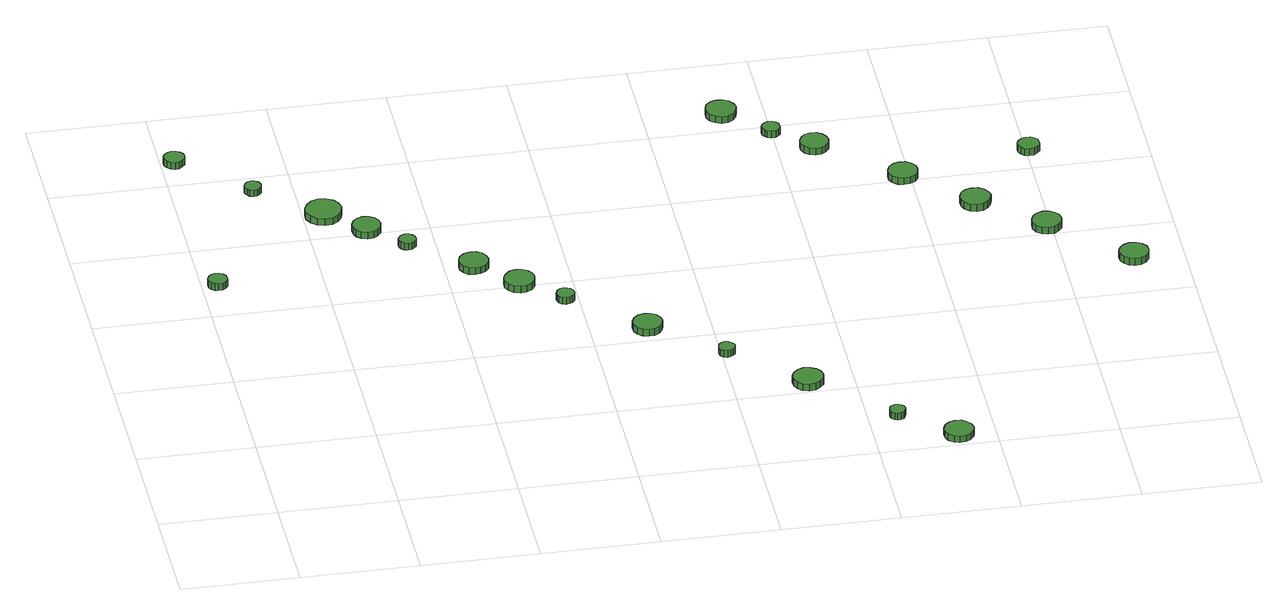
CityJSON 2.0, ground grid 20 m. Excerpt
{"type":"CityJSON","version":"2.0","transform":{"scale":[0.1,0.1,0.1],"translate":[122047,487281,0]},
"CityObjects":{
"tree1":{"type":"SolitaryVegetationObject","attributes":{"function":"something"},"geometry":[{"type":"MultiSurface","lod":"1","boundaries":[[[0,1,2,3,4,5,6,7,8,9,10,11,12,13,14]],[[15,16,17,18,19,20,21,22,23,24,25,26,27,28,29]],[[0,29,28,1]],[[1,28,27,2]],[[2,27,26,3]],[[3,26,25,4]],[[4,25,24,5]],[[5,24,23,6]],[[6,23,22,7]],[[7,22,21,8]],[[8,21,20,9]],[[9,20,19,10]],[[10,19,18,11]],[[11,18,17,12]],[[12,17,16,13]],[[13,16,15,14]],[[14,15,29,0]]]}]},
"tree2":{"type":"SolitaryVegetationObject","attributes":{"function":"something"},"geometry":[{"type":"MultiSurface","lod":"1","boundaries":[[[30,31,32,33,34,35,36,37,38,39,40,41,42,43,44]],[[45,46,47,48,49,50,51,52,53,54,55,56,57,58,59]],[[30,59,58,31]],[[31,58,57,32]],[[32,57,56,33]],[[33,56,55,34]],[[34,55,54,35]],[[35,54,53,36]],[[36,53,52,37]],[[37,52,51,38]],[[38,51,50,39]],[[39,50,49,40]],[[40,49,48,41]],[[41,48,47,42]],[[42,47,46,43]],[[43,46,45,44]],[[44,45,59,30]]]}]},
"tree3":{"type":"SolitaryVegetationObject","attributes":{"function":"something"},"geometry":[{"type":"MultiSurface","lod":"1","boundaries":[[[60,61,62,63,64,65,66,67,68,69,70,71,72,73,74]],[[75,76,77,78,79,80,81,82,83,84,85,86,87,88,89]],[[60,89,88,61]],[[61,88,87,62]],[[62,87,86,63]],[[63,86,85,64]],[[64,85,84,65]],[[65,84,83,66]],[[66,83,82,67]],[[67,82,81,68]],[[68,81,80,69]],[[69,80,79,70]],[[70,79,78,71]],[[71,78,77,72]],[[72,77,76,73]],[[73,76,75,74]],[[74,75,89,60]]]}]},
"tree4":{"type":"SolitaryVegetationObject","attributes":{"function":"something"},"geometry":[{"type":"MultiSurface","lod":"1","boundaries":[[[90,91,92,93,94,95,96,97,98,99,100,101,102,103,104]],[[105,106,107,108,109,110,111,112,113,114,115,116,117,118,119]],[[90,119,118,91]],[[91,118,117,92]],[[92,117,116,93]],[[93,116,115,94]],[[94,115,114,95]],[[95,114,113,96]],[[96,113,112,97]],[[97,112,111,98]],[[98,111,110,99]],[[99,110,109,100]],[[100,109,108,101]],[[101,108,107,102]],[[102,107,106,103]],[[103,106,105,104]],[[104,105,119,90]]]}]},
"tree5":{"type":"SolitaryVegetationObject","attributes":{"function":"something"},"geometry":[{"type":"MultiSurface","lod":"1","boundaries":[[[120,121,122,123,124,125,126,127,128,129,130,131,132,133,134]],[[135,136,137,138,139,140,141,142,143,144,145,146,147,148,149]],[[120,149,148,121]],[[121,148,147,122]],[[122,147,146,123]],[[123,146,145,124]],[[124,145,144,125]],[[125,144,143,126]],[[126,143,142,127]],[[127,142,141,128]],[[128,141,140,129]],[[129,140,139,130]],[[130,139,138,131]],[[131,138,137,132]],[[132,137,136,133]],[[133,136,135,134]],[[134,135,149,120]]]}]},
"tree6":{"type":"SolitaryVegetationObject","attributes":{"function":"something"},"geometry":[{"type":"MultiSurface","lod":"1","boundaries":[[[150,151,152,153,154,155,156,157,158,159,160,161,162,163,164]],[[165,166,167,168,169,170,171,172,173,174,175,176,177,178,179]],[[150,179,178,151]],[[151,178,177,152]],[[152,177,176,153]],[[153,176,175,154]],[[154,175,174,155]],[[155,174,173,156]],[[156,173,172,157]],[[157,172,171,158]],[[158,171,170,159]],[[159,170,169,160]],[[160,169,168,161]],[[161,168,167,162]],[[162,167,166,163]],[[163,166,165,164]],[[164,165,179,150]]]}]},
"tree7":{"type":"SolitaryVegetationObject","attributes":{"function":"something"},"geometry":[{"type":"MultiSurface","lod":"1","boundaries":[[[180,181,182,183,184,185,186,187,188,189,190,191,192,193,194]],[[195,196,197,198,199,200,201,202,203,204,205,206,207,208,209]],[[180,209,208,181]],[[181,208,207,182]],[[182,207,206,183]],[[183,206,205,184]],[[184,205,204,185]],[[185,204,203,186]],[[186,203,202,187]],[[187,202,201,188]],[[188,201,200,189]],[[189,200,199,190]],[[190,199,198,191]],[[191,198,197,192]],[[192,197,196,193]],[[193,196,195,194]],[[194,195,209,180]]]}]},
"tree8":{"type":"SolitaryVegetationObject","attributes":{"function":"something"},"geometry":[{"type":"MultiSurface","lod":"1","boundaries":[[[210,211,212,213,214,215,216,217,218,219,220,221,222,223,224]],[[225,226,227,228,229,230,231,232,233,234,235,236,237,238,239]],[[210,239,238,211]],[[211,238,237,212]],[[212,237,236,213]],[[213,236,235,214]],[[214,235,234,215]],[[215,234,233,216]],[[216,233,232,217]],[[217,232,231,218]],[[218,231,230,219]],[[219,230,229,220]],[[220,229,228,221]],[[221,228,227,222]],[[222,227,226,223]],[[223,226,225,224]],[[224,225,239,210]]]}]},
"tree9":{"type":"SolitaryVegetationObject","attributes":{"function":"something"},"geometry":[{"type":"MultiSurface","lod":"1","boundaries":[[[240,241,242,243,244,245,246,247,248,249,250,251,252,253,254]],[[255,256,257,258,259,260,261,262,263,264,265,266,267,268,269]],[[240,269,268,241]],[[241,268,267,242]],[[242,267,266,243]],[[243,266,265,244]],[[244,265,264,245]],[[245,264,263,246]],[[246,263,262,247]],[[247,262,261,248]],[[248,261,260,249]],[[249,260,259,250]],[[250,259,258,251]],[[251,258,257,252]],[[252,257,256,253]],[[253,256,255,254]],[[254,255,269,240]]]}]},
"tree10":{"type":"SolitaryVegetationObject","attributes":{"function":"something"},"geometry":[{"type":"MultiSurface","lod":"1","boundaries":[[[270,271,272,273,274,275,276,277,278,279,280,281,282,283,284]],[[285,286,287,288,289,290,291,292,293,294,295,296,297,298,299]],[[270,299,298,271]],[[271,298,297,272]],[[272,297,296,273]],[[273,296,295,274]],[[274,295,294,275]],[[275,294,293,276]],[[276,293,292,277]],[[277,292,291,278]],[[278,291,290,279]],[[279,290,289,280]],[[280,289,288,281]],[[281,288,287,282]],[[282,287,286,283]],[[283,286,285,284]],[[284,285,299,270]]]}]},
"tree11":{"type":"SolitaryVegetationObject","attributes":{"function":"something"},"geometry":[{"type":"MultiSurface","lod":"1","boundaries":[[[300,301,302,303,304,305,306,307,308,309,310,311,312,313,314]],[[315,316,317,318,319,320,321,322,323,324,325,326,327,328,329]],[[300,329,328,301]],[[301,328,327,302]],[[302,327,326,303]],[[303,326,325,304]],[[304,325,324,305]],[[305,324,323,306]],[[306,323,322,307]],[[307,322,321,308]],[[308,321,320,309]],[[309,320,319,310]],[[310,319,318,311]],[[311,318,317,312]],[[312,317,316,313]],[[313,316,315,314]],[[314,315,329,300]]]}]},
"tree12":{"type":"SolitaryVegetationObject","attributes":{"function":"something"},"geometry":[{"type":"MultiSurface","lod":"1","boundaries":[[[330,331,332,333,334,335,336,337,338,339,340,341,342,343,344]],[[345,346,347,348,349,350,351,352,353,354,355,356,357,358,359]],[[330,359,358,331]],[[331,358,357,332]],[[332,357,356,333]],[[333,356,355,334]],[[334,355,354,335]],[[335,354,353,336]],[[336,353,352,337]],[[337,352,351,338]],[[338,351,350,339]],[[339,350,349,340]],[[340,349,348,341]],[[341,348,347,342]],[[342,347,346,343]],[[343,346,345,344]],[[344,345,359,330]]]}]},
"tree13":{"type":"SolitaryVegetationObject","attributes":{"function":"something"},"geometry":[{"type":"MultiSurface","lod":"1","boundaries":[[[360,361,362,363,364,365,366,367,368,369,370,371,372,373,374]],[[375,376,377,378,379,380,381,382,383,384,385,386,387,388,389]],[[360,389,388,361]],[[361,388,387,362]],[[362,387,386,363]],[[363,386,385,364]],[[364,385,384,365]],[[365,384,383,366]],[[366,383,382,367]],[[367,382,381,368]],[[368,381,380,369]],[[369,380,379,370]],[[370,379,378,371]],[[371,378,377,372]],[[372,377,376,373]],[[373,376,375,374]],[[374,375,389,360]]]}]},
"tree14":{"type":"SolitaryVegetationObject","attributes":{"function":"something"},"geometry":[{"type":"MultiSurface","lod":"1","boundaries":[[[390,391,392,393,394,395,396,397,398,399,400,401,402,403,404]],[[405,406,407,408,409,410,411,412,413,414,415,416,417,418,419]],[[390,419,418,391]],[[391,418,417,392]],[[392,417,416,393]],[[393,416,415,394]],[[394,415,414,395]],[[395,414,413,396]],[[396,413,412,397]],[[397,412,411,398]],[[398,411,410,399]],[[399,410,409,400]],[[400,409,408,401]],[[401,408,407,402]],[[402,407,406,403]],[[403,406,405,404]],[[404,405,419,390]]]}]},
"tree15":{"type":"SolitaryVegetationObject","attributes":{"function":"something"},"geometry":[{"type":"MultiSurface","lod":"1","boundaries":[[[420,421,422,423,424,425,426,427,428,429,430,431,432,433,434]],[[435,436,437,438,439,440,441,442,443,444,445,446,447,448,449]],[[420,449,448,421]],[[421,448,447,422]],[[422,447,446,423]],[[423,446,445,424]],[[424,445,444,425]],[[425,444,443,426]],[[426,443,442,427]],[[427,442,441,428]],[[428,441,440,429]],[[429,440,439,430]],[[430,439,438,431]],[[431,438,437,432]],[[432,437,436,433]],[[433,436,435,434]],[[434,435,449,420]]]}]},
"tree16":{"type":"SolitaryVegetationObject","attributes":{"function":"something"},"geometry":[{"type":"MultiSurface","lod":"1","boundaries":[[[450,451,452,453,454,455,456,457,458,459,460,461,462,463,464]],[[465,466,467,468,469,470,471,472,473,474,475,476,477,478,479]],[[450,479,478,451]],[[451,478,477,452]],[[452,477,476,453]],[[453,476,475,454]],[[454,475,474,455]],[[455,474,473,456]],[[456,473,472,457]],[[457,472,471,458]],[[458,471,470,459]],[[459,470,469,460]],[[460,469,468,461]],[[461,468,467,462]],[[462,467,466,463]],[[463,466,465,464]],[[464,465,479,450]]]}]},
"tree17":{"type":"SolitaryVegetationObject","attributes":{"function":"something"},"geometry":[{"type":"MultiSurface","lod":"1","boundaries":[[[480,481,482,483,484,485,486,487,488,489,490,491,492,493,494]],[[495,496,497,498,499,500,501,502,503,504,505,506,507,508,509]],[[480,509,508,481]],[[481,508,507,482]],[[482,507,506,483]],[[483,506,505,484]],[[484,505,504,485]],[[485,504,503,486]],[[486,503,502,487]],[[487,502,501,488]],[[488,501,500,489]],[[489,500,499,490]],[[490,499,498,491]],[[491,498,497,492]],[[492,497,496,493]],[[493,496,495,494]],[[494,495,509,480]]]}]},
"tree18":{"type":"SolitaryVegetationObject","attributes":{"function":"something"},"geometry":[{"type":"MultiSurface","lod":"1","boundaries":[[[510,511,512,513,514,515,516,517,518,519,520,521,522,523,524]],[[525,526,527,528,529,530,531,532,533,534,535,536,537,538,539]],[[510,539,538,511]],[[511,538,537,512]],[[512,537,536,513]],[[513,536,535,514]],[[514,535,534,515]],[[515,534,533,516]],[[516,533,532,517]],[[517,532,531,518]],[[518,531,530,519]],[[519,530,529,520]],[[520,529,528,521]],[[521,528,527,522]],[[522,527,526,523]],[[523,526,525,524]],[[524,525,539,510]]]}]},
"tree19":{"type":"SolitaryVegetationObject","attributes":{"function":"something"},"geometry":[{"type":"MultiSurface","lod":"1","boundaries":[[[540,541,542,543,544,545,546,547,548,549,550,551,552,553,554]],[[555,556,557,558,559,560,561,562,563,564,565,566,567,568,569]],[[540,569,568,541]],[[541,568,567,542]],[[542,567,566,543]],[[543,566,565,544]],[[544,565,564,545]],[[545,564,563,546]],[[546,563,562,547]],[[547,562,561,548]],[[548,561,560,549]],[[549,560,559,550]],[[550,559,558,551]],[[551,558,557,552]],[[552,557,556,553]],[[553,556,555,554]],[[554,555,569,540]]]}]},
"tree20":{"type":"SolitaryVegetationObject","attributes":{"function":"something"},"geometry":[{"type":"MultiSurface","lod":"1","boundaries":[[[570,571,572,573,574,575,576,577,578,579,580,581,582,583,584]],[[585,586,587,588,589,590,591,592,593,594,595,596,597,598,599]],[[570,599,598,571]],[[571,598,597,572]],[[572,597,596,573]],[[573,596,595,574]],[[574,595,594,575]],[[575,594,593,576]],[[576,593,592,577]],[[577,592,591,578]],[[578,591,590,579]],[[579,590,589,580]],[[580,589,588,581]],[[581,588,587,582]],[[582,587,586,583]],[[583,586,585,584]],[[584,585,599,570]]]}]},
"tree21":{"type":"SolitaryVegetationObject","attributes":{"function":"something"},"geometry":[{"type":"MultiSurface","lod":"1","boundaries":[[[600,601,602,603,604,605,606,607,608,609,610,611,612,613,614]],[[615,616,617,618,619,620,621,622,623,624,625,626,627,628,629]],[[600,629,628,601]],[[601,628,627,602]],[[602,627,626,603]],[[603,626,625,604]],[[604,625,624,605]],[[605,624,623,606]],[[606,623,622,607]],[[607,622,621,608]],[[608,621,620,609]],[[609,620,619,610]],[[610,619,618,611]],[[611,618,617,612]],[[612,617,616,613]],[[613,616,615,614]],[[614,615,629,600]]]}]},
"tree22":{"type":"SolitaryVegetationObject","attributes":{"function":"something"},"geometry":[{"type":"MultiSurface","lod":"1","boundaries":[[[630,631,632,633,634,635,636,637,638,639,640,641,642,643,644]],[[645,646,647,648,649,650,651,652,653,654,655,656,657,658,659]],[[630,659,658,631]],[[631,658,657,632]],[[632,657,656,633]],[[633,656,655,634]],[[634,655,654,635]],[[635,654,653,636]],[[636,653,652,637]],[[637,652,651,638]],[[638,651,650,639]],[[639,650,649,640]],[[640,649,648,641]],[[641,648,647,642]],[[642,647,646,643]],[[643,646,645,644]],[[644,645,659,630]]]}]}
},
"vertices":[
[41,685,18],[40,691,18],[36,697,18],[30,700,18],[23,701,18],[17,699,18],[12,694,18],[9,688,18],[9,681,18],[12,675,18],[17,671,18],[23,669,18],[30,669,18],[36,673,18],[40,678,18],[40,678,5],[36,673,5],[30,669,5],[23,669,5],[17,671,5],[12,675,5],[9,681,5],[9,688,5],[12,694,5],[17,699,5],[23,701,5],[30,700,5],[36,697,5],[40,691,5],[41,685,5],
[39,1062,16],[38,1069,16],[33,1075,16],[27,1078,16],[20,1079,16],[13,1077,16],[7,1072,16],[4,1065,16],[4,1058,16],[7,1052,16],[13,1047,16],[20,1044,16],[27,1045,16],[33,1049,16],[38,1055,16],[38,1055,3],[33,1049,3],[27,1045,3],[20,1044,3],[13,1047,3],[7,1052,3],[4,1058,3],[4,1065,3],[7,1072,3],[13,1077,3],[20,1079,3],[27,1078,3],[33,1075,3],[38,1069,3],[39,1062,3],
[147,957,14],[146,962,14],[143,967,14],[138,970,14],[132,971,14],[126,969,14],[122,965,14],[119,959,14],[119,954,14],[122,948,14],[126,944,14],[132,942,14],[138,943,14],[143,946,14],[146,951,14],[146,951,2],[143,946,2],[138,943,2],[132,942,2],[126,944,2],[122,948,2],[119,954,2],[119,959,2],[122,965,2],[126,969,2],[132,971,2],[138,970,2],[143,967,2],[146,962,2],[147,957,2],
[264,862,17],[261,875,17],[254,885,17],[243,891,17],[230,893,17],[218,889,17],[209,880,17],[203,869,17],[203,856,17],[209,844,17],[218,836,17],[230,832,17],[243,833,17],[254,840,17],[261,850,17],[261,850,4],[254,840,4],[243,833,4],[230,832,4],[218,836,4],[209,844,4],[203,856,4],[203,869,4],[209,880,4],[218,889,4],[230,893,4],[243,891,4],[254,885,4],[261,875,4],[264,862,4],
[318,805,16],[316,815,16],[310,823,16],[302,828,16],[292,829,16],[282,826,16],[275,819,16],[271,810,16],[271,800,16],[275,791,16],[282,784,16],[292,781,16],[302,782,16],[310,787,16],[316,795,16],[316,795,3],[310,787,3],[302,782,3],[292,781,3],[282,784,3],[275,791,3],[271,800,3],[271,810,3],[275,819,3],[282,826,3],[292,829,3],[302,828,3],[310,823,3],[316,815,3],[318,805,3],
[367,750,16],[366,756,16],[362,761,16],[357,764,16],[351,765,16],[345,763,16],[341,759,16],[338,753,16],[338,747,16],[341,742,16],[345,738,16],[351,736,16],[357,737,16],[362,740,16],[366,744,16],[366,744,3],[362,740,3],[357,737,3],[351,736,3],[345,738,3],[341,742,3],[338,747,3],[338,753,3],[341,759,3],[345,763,3],[351,765,3],[357,764,3],[362,761,3],[366,756,3],[367,750,3],
[472,666,17],[470,676,17],[464,685,17],[455,690,17],[445,691,17],[435,688,17],[427,681,17],[423,671,17],[423,661,17],[427,652,17],[435,645,17],[445,642,17],[455,643,17],[464,648,17],[470,656,17],[470,656,4],[464,648,4],[455,643,4],[445,642,4],[435,645,4],[427,652,4],[423,661,4],[423,671,4],[427,681,4],[435,688,4],[445,691,4],[455,690,4],[464,685,4],[470,676,4],[472,666,4],
[537,601,16],[535,612,16],[529,620,16],[519,626,16],[509,627,16],[499,624,16],[491,616,16],[486,607,16],[486,596,16],[491,586,16],[499,579,16],[509,576,16],[519,577,16],[529,582,16],[535,591,16],[535,591,3],[529,582,3],[519,577,3],[509,576,3],[499,579,3],[491,586,3],[486,596,3],[486,607,3],[491,616,3],[499,624,3],[509,627,3],[519,626,3],[529,620,3],[535,612,3],[537,601,3],
[593,545,15],[592,551,15],[588,556,15],[582,559,15],[576,560,15],[570,558,15],[566,554,15],[563,548,15],[563,542,15],[566,536,15],[570,532,15],[576,530,15],[582,531,15],[588,534,15],[592,539,15],[592,539,2],[588,534,2],[582,531,2],[576,530,2],[570,532,2],[566,536,2],[563,542,2],[563,548,2],[566,554,2],[570,558,2],[576,560,2],[582,559,2],[588,556,2],[592,551,2],[593,545,2],
[719,435,15],[717,445,15],[711,454,15],[702,459,15],[692,460,15],[682,457,15],[674,450,15],[670,441,15],[670,430,15],[674,421,15],[682,414,15],[692,411,15],[702,412,15],[711,417,15],[717,425,15],[717,425,2],[711,417,2],[702,412,2],[692,411,2],[682,414,2],[674,421,2],[670,430,2],[670,441,2],[674,450,2],[682,457,2],[692,460,2],[702,459,2],[711,454,2],[717,445,2],[719,435,2],
[822,339,15],[821,345,15],[817,349,15],[812,352,15],[807,353,15],[801,351,15],[797,347,15],[795,342,15],[795,336,15],[797,331,15],[801,327,15],[807,325,15],[812,326,15],[817,329,15],[821,333,15],[821,333,2],[817,329,2],[812,326,2],[807,325,2],[801,327,2],[797,331,2],[795,336,2],[795,342,2],[797,347,2],[801,351,2],[807,353,2],[812,352,2],[817,349,2],[821,345,2],[822,339,2],
[949,228,14],[947,238,14],[940,247,14],[931,252,14],[920,254,14],[910,250,14],[902,243,14],[898,233,14],[898,223,14],[902,213,14],[910,206,14],[920,202,14],[931,204,14],[940,209,14],[947,218,14],[947,218,1],[940,209,1],[931,204,1],[920,202,1],[910,206,1],[902,213,1],[898,223,1],[898,233,1],[902,243,1],[910,250,1],[920,254,1],[931,252,1],[940,247,1],[947,238,1],[949,228,1],
[1063,103,15],[1061,108,15],[1058,113,15],[1053,115,15],[1047,116,15],[1042,114,15],[1038,111,15],[1036,105,15],[1036,100,15],[1038,95,15],[1042,91,15],[1047,89,15],[1053,90,15],[1058,92,15],[1061,97,15],[1061,97,2],[1058,92,2],[1053,90,2],[1047,89,2],[1042,91,2],[1038,95,2],[1036,100,2],[1036,105,2],[1038,111,2],[1042,114,2],[1047,116,2],[1053,115,2],[1058,113,2],[1061,108,2],[1063,103,2],
[1162,26,15],[1160,36,15],[1153,45,15],[1145,50,15],[1134,51,15],[1125,48,15],[1117,41,15],[1113,31,15],[1113,21,15],[1117,12,15],[1125,5,15],[1134,2,15],[1145,3,15],[1153,8,15],[1160,16,15],[1160,16,3],[1153,8,3],[1145,3,3],[1134,2,3],[1125,5,3],[1117,12,3],[1113,21,3],[1113,31,3],[1117,41,3],[1125,48,3],[1134,51,3],[1145,50,3],[1153,45,3],[1160,36,3],[1162,26,3],
[954,1047,15],[951,1057,15],[945,1066,15],[936,1071,15],[925,1072,15],[915,1069,15],[907,1062,15],[903,1052,15],[903,1042,15],[907,1032,15],[915,1025,15],[925,1021,15],[936,1022,15],[945,1028,15],[951,1036,15],[951,1036,2],[945,1028,2],[936,1022,2],[925,1021,2],[915,1025,2],[907,1032,2],[903,1042,2],[903,1052,2],[907,1062,2],[915,1069,2],[925,1072,2],[936,1071,2],[945,1066,2],[951,1057,2],[954,1047,2],
[1014,980,14],[1013,986,14],[1009,991,14],[1004,994,14],[997,995,14],[991,993,14],[987,989,14],[984,983,14],[984,977,14],[987,971,14],[991,967,14],[997,965,14],[1004,965,14],[1009,968,14],[1013,973,14],[1013,973,1],[1009,968,1],[1004,965,1],[997,965,1],[991,967,1],[987,971,1],[984,977,1],[984,983,1],[987,989,1],[991,993,1],[997,995,1],[1004,994,1],[1009,991,1],[1013,986,1],[1014,980,1],
[1085,925,14],[1083,934,14],[1077,943,14],[1069,948,14],[1059,949,14],[1049,946,14],[1042,939,14],[1038,930,14],[1038,920,14],[1042,911,14],[1049,904,14],[1059,901,14],[1069,902,14],[1077,907,14],[1083,915,14],[1083,915,1],[1077,907,1],[1069,902,1],[1059,901,1],[1049,904,1],[1042,911,1],[1038,920,1],[1038,930,1],[1042,939,1],[1049,946,1],[1059,949,1],[1069,948,1],[1077,943,1],[1083,934,1],[1085,925,1],
[1212,808,16],[1210,818,16],[1204,827,16],[1195,832,16],[1184,833,16],[1175,830,16],[1167,823,16],[1163,813,16],[1163,803,16],[1167,794,16],[1175,787,16],[1184,784,16],[1195,785,16],[1204,790,16],[1210,798,16],[1210,798,3],[1204,790,3],[1195,785,3],[1184,784,3],[1175,787,3],[1167,794,3],[1163,803,3],[1163,813,3],[1167,823,3],[1175,830,3],[1184,833,3],[1195,832,3],[1204,827,3],[1210,818,3],[1212,808,3],
[1316,711,15],[1313,721,15],[1307,730,15],[1298,735,15],[1287,736,15],[1277,733,15],[1269,726,15],[1265,716,15],[1265,705,15],[1269,696,15],[1277,688,15],[1287,685,15],[1298,686,15],[1307,692,15],[1313,700,15],[1313,700,2],[1307,692,2],[1298,686,2],[1287,685,2],[1277,688,2],[1269,696,2],[1265,705,2],[1265,716,2],[1269,726,2],[1277,733,2],[1287,736,2],[1298,735,2],[1307,730,2],[1313,721,2],[1316,711,2],
[1417,621,15],[1415,631,15],[1409,639,15],[1400,645,15],[1390,646,15],[1380,642,15],[1372,636,15],[1368,626,15],[1368,616,15],[1372,606,15],[1380,600,15],[1390,596,15],[1400,597,15],[1409,603,15],[1415,611,15],[1415,611,2],[1409,603,2],[1400,597,2],[1390,596,2],[1380,600,2],[1372,606,2],[1368,616,2],[1368,626,2],[1372,636,2],[1380,642,2],[1390,646,2],[1400,645,2],[1409,639,2],[1415,631,2],[1417,621,2],
[1422,851,16],[1421,859,16],[1416,865,16],[1410,869,16],[1402,869,16],[1395,867,16],[1389,862,16],[1386,855,16],[1386,847,16],[1389,841,16],[1395,835,16],[1402,833,16],[1410,834,16],[1416,838,16],[1421,844,16],[1421,844,3],[1416,838,3],[1410,834,3],[1402,833,3],[1395,835,3],[1389,841,3],[1386,847,3],[1386,855,3],[1389,862,3],[1395,867,3],[1402,869,3],[1410,869,3],[1416,865,3],[1421,859,3],[1422,851,3],
[1541,506,13],[1539,516,13],[1533,524,13],[1524,529,13],[1513,530,13],[1504,527,13],[1496,520,13],[1492,511,13],[1492,500,13],[1496,491,13],[1504,484,13],[1513,481,13],[1524,482,13],[1533,487,13],[1539,495,13],[1539,495,0],[1533,487,0],[1524,482,0],[1513,481,0],[1504,484,0],[1496,491,0],[1492,500,0],[1492,511,0],[1496,520,0],[1504,527,0],[1513,530,0],[1524,529,0],[1533,524,0],[1539,516,0],[1541,506,0]
]}
